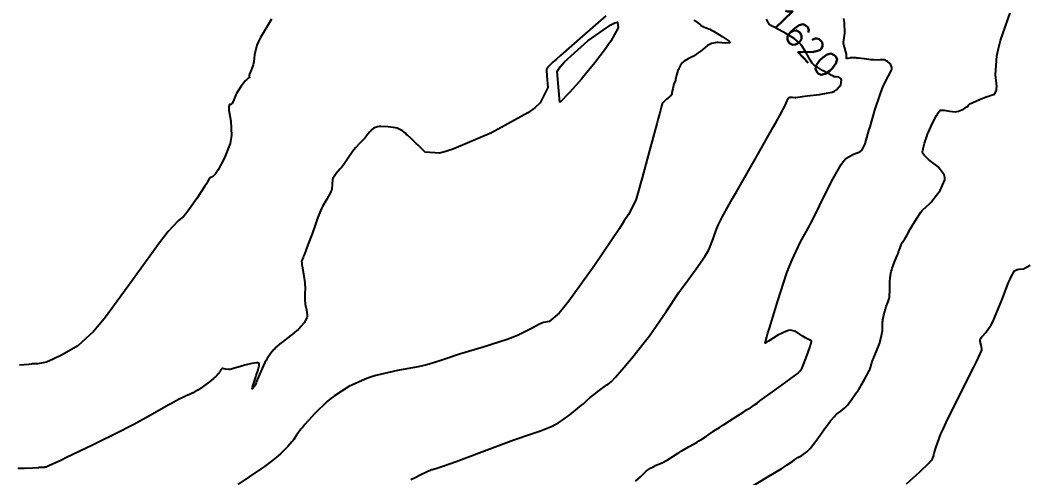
# Model space of a CAD drawing. Header units: metres. Extents: x 837477 to 838477, y 1189014 to 1191014.
# Drawn here: x 837616.2 to 837774.3, y 1190318 to 1190389.5 of the extents above; entities that cross this region are included whole.
import ezdxf

# ---------------------------------------------------------------- set-up
doc = ezdxf.new("R2010")
doc.units = ezdxf.units.M
doc.header["$LTSCALE"] = 0.3
doc.layers.add('COTAS 10', color=1, linetype='Continuous')
doc.styles.get("Standard").update_dxf_attribs({"font": 'simplex.shx'})

msp = doc.modelspace()

# ---------------------------------------------------------------- linework, layer by layer
at = {"layer": 'COTAS 10'}
for points, elevation in [([(837730.524, 1190316.421), (837733.165, 1190318.055), (837735.442, 1190319.41), (837735.912, 1190319.701), (837736.313, 1190319.955), (837737.18, 1190320.567), (837737.652, 1190320.929), (837737.803, 1190321.025), (837737.963, 1190321.121), (837738.614, 1190321.452), (837739.399, 1190322.018), (837739.642, 1190322.261), (837739.898, 1190322.542), (837740.917, 1190323.868), (837741.914, 1190325.282), (837742.157, 1190325.618), (837742.384, 1190325.93), (837743.083, 1190326.856), (837743.695, 1190327.556), (837743.868, 1190327.724), (837744.043, 1190327.883), (837744.686, 1190328.364), (837745.349, 1190328.902), (837745.537, 1190329.095), (837745.726, 1190329.307), (837746.423, 1190330.235), (837747.009, 1190331.102), (837747.129, 1190331.276), (837747.23, 1190331.421), (837747.441, 1190331.705), (837747.514, 1190331.785), (837747.528, 1190331.801), (837747.539, 1190331.814), (837747.559, 1190331.837), (837747.697, 1190332.086), (837747.783, 1190332.242), (837747.89, 1190332.434), (837748.448, 1190333.44), (837749.016, 1190334.494), (837749.128, 1190334.717), (837749.221, 1190334.909), (837749.395, 1190335.355), (837749.447, 1190335.604), (837749.464, 1190335.673), (837749.482, 1190335.742), (837749.553, 1190335.991), (837749.71, 1190336.411), (837749.782, 1190336.588), (837749.866, 1190336.791), (837750.272, 1190337.741), (837750.692, 1190338.803), (837750.786, 1190339.076), (837750.869, 1190339.339), (837751.085, 1190340.215), (837751.199, 1190340.951), (837751.217, 1190341.126), (837751.229, 1190341.289), (837751.225, 1190341.775), (837751.235, 1190342.28), (837751.256, 1190342.455), (837751.285, 1190342.645), (837751.455, 1190343.461), (837751.685, 1190344.309), (837751.751, 1190344.521), (837751.818, 1190344.722), (837752.07, 1190345.362), (837752.272, 1190345.991), (837752.308, 1190346.185), (837752.336, 1190346.387), (837752.362, 1190347.191), (837752.354, 1190348.043), (837752.36, 1190348.277), (837752.369, 1190348.509), (837752.434, 1190349.337), (837752.596, 1190350.215), (837752.668, 1190350.478), (837752.752, 1190350.75), (837753.15, 1190351.806), (837753.565, 1190352.809), (837753.659, 1190353.047), (837753.744, 1190353.268), (837753.976, 1190353.927), (837754.143, 1190354.394), (837754.187, 1190354.495), (837754.23, 1190354.583), (837754.377, 1190354.799), (837754.571, 1190355.06), (837754.644, 1190355.176), (837754.726, 1190355.312), (837755.089, 1190355.96), (837755.567, 1190356.815), (837755.721, 1190357.081), (837755.884, 1190357.36), (837756.549, 1190358.471), (837757.22, 1190359.479), (837757.386, 1190359.692), (837757.543, 1190359.877), (837758.042, 1190360.309), (837758.646, 1190360.854), (837758.871, 1190361.11), (837759.121, 1190361.412), (837760.229, 1190362.885), (837760.956, 1190364.526), (837760.965, 1190364.935), (837760.891, 1190365.323), (837759.93, 1190366.56), (837758.677, 1190367.517), (837758.419, 1190367.728), (837758.199, 1190367.917), (837757.726, 1190368.406), (837757.551, 1190368.692), (837757.519, 1190368.754), (837757.495, 1190368.807), (837757.467, 1190368.934), (837757.531, 1190369.185), (837757.565, 1190369.317), (837757.606, 1190369.476), (837757.812, 1190370.273), (837758.158, 1190371.344), (837758.287, 1190371.675), (837758.43, 1190372.022), (837759.067, 1190373.399), (837759.691, 1190374.607), (837759.826, 1190374.847), (837759.944, 1190375.046), (837760.235, 1190375.423), (837760.573, 1190375.47), (837760.721, 1190375.461), (837760.894, 1190375.442), (837761.713, 1190375.295), (837762.638, 1190375.211), (837762.876, 1190375.232), (837763.107, 1190375.272), (837763.876, 1190375.578), (837764.448, 1190375.947), (837764.555, 1190376.027), (837764.639, 1190376.097), (837764.755, 1190376.27), (837764.992, 1190376.465), (837765.152, 1190376.548), (837765.353, 1190376.644), (837766.42, 1190377.099), (837767.587, 1190377.559), (837767.852, 1190377.658), (837768.09, 1190377.745), (837768.739, 1190377.959), (837769.058, 1190378.499), (837769.088, 1190378.793), (837769.094, 1190379.148), (837768.909, 1190380.95), (837769.112, 1190383.97), (837769.363, 1190385.093), (837769.699, 1190386.341), (837771.617, 1190391.884)], 1640), ([(837707.909, 1190390.184), (837704.256, 1190387.021), (837700.823, 1190383.994), (837700.163, 1190383.407), (837699.63, 1190382.928), (837698.756, 1190382.106), (837698.707, 1190382.001), (837698.694, 1190381.974), (837698.68, 1190381.949), (837698.633, 1190381.87), (837698.637, 1190381.385), (837698.656, 1190381.105), (837698.683, 1190380.762), (837698.845, 1190378.994), (837697.62, 1190376.58), (837696.773, 1190375.829), (837695.706, 1190375.042), (837690.018, 1190371.901), (837684.094, 1190369.383), (837682.878, 1190368.988), (837681.846, 1190368.725), (837679.651, 1190368.87), (837678.714, 1190369.801), (837678.474, 1190370.034), (837678.244, 1190370.256), (837677.483, 1190370.971), (837676.837, 1190371.556), (837676.679, 1190371.698), (837676.53, 1190371.83), (837676.064, 1190372.232), (837675.475, 1190372.536), (837675.248, 1190372.607), (837674.993, 1190372.671), (837673.841, 1190372.856), (837672.68, 1190372.908), (837672.419, 1190372.889), (837672.185, 1190372.856), (837671.558, 1190372.616), (837671.145, 1190372.274), (837671.045, 1190372.177), (837670.952, 1190372.078), (837670.67, 1190371.711), (837670.338, 1190371.274), (837670.214, 1190371.131), (837670.076, 1190370.98), (837669.461, 1190370.353), (837668.73, 1190369.555), (837668.519, 1190369.295), (837668.305, 1190369.018), (837667.5, 1190367.876), (837666.72, 1190366.756), (837666.521, 1190366.493), (837666.33, 1190366.25), (837665.703, 1190365.544), (837665.256, 1190364.939), (837665.178, 1190364.76), (837665.12, 1190364.576), (837665.078, 1190363.871), (837665.003, 1190363.064), (837664.925, 1190362.815), (837664.822, 1190362.555), (837664.243, 1190361.527), (837663.562, 1190360.381), (837663.394, 1190360.047), (837663.236, 1190359.706), (837662.741, 1190358.415), (837662.253, 1190356.981), (837662.099, 1190356.551), (837661.937, 1190356.106), (837661.285, 1190354.376), (837660.714, 1190352.904), (837660.604, 1190352.621), (837660.514, 1190352.392), (837660.362, 1190352.016), (837660.339, 1190351.976), (837660.33, 1190351.958), (837660.321, 1190351.938), (837660.28, 1190351.843), (837660.298, 1190351.468), (837660.325, 1190351.271), (837660.362, 1190351.034), (837660.578, 1190349.842), (837660.784, 1190348.464), (837660.815, 1190348.109), (837660.835, 1190347.766), (837660.816, 1190346.624), (837660.797, 1190345.605), (837660.818, 1190345.34), (837660.851, 1190345.081), (837661.063, 1190344.207), (837661.176, 1190343.397), (837661.146, 1190343.179), (837661.09, 1190342.963), (837660.664, 1190342.207), (837660.162, 1190341.594), (837660.057, 1190341.468), (837659.967, 1190341.363), (837659.765, 1190341.141), (837659.457, 1190340.889), (837659.299, 1190340.764), (837659.111, 1190340.615), (837658.17, 1190339.878), (837657.209, 1190339.126), (837657.008, 1190338.969), (837656.835, 1190338.833), (837656.446, 1190338.523), (837656.172, 1190338.256), (837656.071, 1190338.147), (837655.96, 1190338.023), (837655.468, 1190337.445), (837654.886, 1190336.59), (837654.717, 1190336.291), (837654.544, 1190335.964), (837653.893, 1190334.558), (837653.346, 1190333.273), (837653.238, 1190333.023), (837653.15, 1190332.819), (837652.992, 1190332.464), (837652.957, 1190332.407), (837652.946, 1190332.391), (837652.936, 1190332.374), (837652.894, 1190332.313), (837652.835, 1190332.23), (837652.814, 1190332.2), (837652.79, 1190332.166), (837652.686, 1190332.016), (837652.593, 1190331.9), (837652.576, 1190331.886), (837652.562, 1190331.881), (837652.546, 1190331.932), (837652.597, 1190332.143), (837652.626, 1190332.24), (837652.662, 1190332.353), (837652.845, 1190332.898), (837653.071, 1190333.565), (837653.133, 1190333.755), (837653.196, 1190333.948), (837653.42, 1190334.663), (837653.591, 1190335.283), (837653.621, 1190335.415), (837653.642, 1190335.53), (837653.653, 1190335.805), (837653.45, 1190335.906), (837653.337, 1190335.912), (837653.199, 1190335.908), (837652.492, 1190335.815), (837651.604, 1190335.624), (837651.351, 1190335.558), (837651.095, 1190335.487), (837650.148, 1190335.185), (837649.283, 1190334.943), (837649.08, 1190334.911), (837648.893, 1190334.893), (837648.349, 1190334.953), (837647.97, 1190335.03), (837647.887, 1190335.024), (837647.814, 1190335.006), (837647.631, 1190334.839), (837647.522, 1190334.624), (837647.495, 1190334.575), (837647.47, 1190334.531), (837647.394, 1190334.412), (837647.306, 1190334.298), (837647.274, 1190334.257), (837647.238, 1190334.213), (837647.081, 1190334.022), (837646.782, 1190333.728), (837646.657, 1190333.619), (837646.514, 1190333.499), (837645.845, 1190332.966), (837645.091, 1190332.399), (837644.894, 1190332.256), (837644.702, 1190332.12), (837644.051, 1190331.683), (837643.456, 1190331.327), (837643.299, 1190331.242), (837643.146, 1190331.163), (837642.622, 1190330.928), (837642.067, 1190330.694), (837641.895, 1190330.616), (837641.714, 1190330.533), (837640.991, 1190330.181), (837639.898, 1190329.595), (837639.484, 1190329.363), (837639.02, 1190329.1), (837636.943, 1190327.899), (837634.044, 1190326.306), (837633.063, 1190325.796), (837632.005, 1190325.256), (837627.538, 1190323.057), (837623.487, 1190321.11), (837622.69, 1190320.73), (837622.034, 1190320.418), (837620.841, 1190319.862), (837620.613, 1190319.771), (837620.566, 1190319.752), (837620.527, 1190319.736), (837620.443, 1190319.699), (837620.4, 1190319.679), (837620.386, 1190319.672), (837620.371, 1190319.666), (837620.309, 1190319.641), (837620.24, 1190319.618), (837620.221, 1190319.612), (837620.201, 1190319.608), (837620.127, 1190319.596), (837620.027, 1190319.587), (837619.991, 1190319.584), (837619.951, 1190319.582), (837619.775, 1190319.572), (837619.415, 1190319.551), (837619.259, 1190319.541), (837619.079, 1190319.529), (837618.225, 1190319.472), (837616.89, 1190319.41), (837616.407, 1190319.395), (837615.874, 1190319.381)], 1600), ([(837655.55, 1190389.687), (837653.873, 1190386.812), (837653.554, 1190386.171), (837653.297, 1190385.596), (837652.891, 1190384.08), (837652.819, 1190383.062), (837652.773, 1190382.802), (837652.714, 1190382.551), (837652.408, 1190381.722), (837652.125, 1190381.094), (837652.081, 1190380.969), (837652.052, 1190380.865), (837652.071, 1190380.668), (837652.123, 1190380.602), (837652.114, 1190380.581), (837652.095, 1190380.558), (837651.942, 1190380.466), (837651.635, 1190380.208), (837651.52, 1190380.08), (837651.391, 1190379.929), (837650.812, 1190379.178), (837650.23, 1190378.302), (837650.098, 1190378.072), (837649.979, 1190377.846), (837649.656, 1190377.073), (837649.411, 1190376.509), (837649.341, 1190376.415), (837649.271, 1190376.349), (837649.012, 1190376.333), (837648.879, 1190376.029), (837648.888, 1190375.781), (837648.918, 1190375.462), (837649.191, 1190373.717), (837649.288, 1190371.494), (837649.207, 1190370.873), (837649.078, 1190370.251), (837648.224, 1190367.983), (837647.227, 1190366.138), (837647.009, 1190365.781), (837646.816, 1190365.491), (837646.33, 1190365.001), (837646.067, 1190364.937), (837646.015, 1190364.915), (837645.972, 1190364.893), (837645.892, 1190364.798), (837645.571, 1190364.247), (837645.377, 1190363.936), (837645.137, 1190363.557), (837643.886, 1190361.618), (837642.494, 1190359.631), (837642.164, 1190359.222), (837641.858, 1190358.873), (837640.954, 1190358.125), (837639.408, 1190356.488), (837638.698, 1190355.58), (837637.865, 1190354.474), (837633.838, 1190348.839), (837629.586, 1190343.055), (837628.611, 1190341.856), (837627.724, 1190340.831), (837625.253, 1190338.585), (837623.51, 1190337.589), (837623.082, 1190337.353), (837622.678, 1190337.134), (837621.415, 1190336.488), (837620.37, 1190336.057), (837620.103, 1190335.974), (837619.845, 1190335.906), (837618.996, 1190335.793), (837618.303, 1190335.765), (837618.143, 1190335.751), (837617.999, 1190335.735), (837617.595, 1190335.653), (837616.14, 1190335.546)], 1590), ([(837721.697, 1190389.568), (837721.791, 1190389.493), (837721.85, 1190389.447), (837721.923, 1190389.39), (837722.304, 1190389.093), (837722.711, 1190388.78), (837722.8, 1190388.714), (837722.879, 1190388.657), (837723.08, 1190388.522), (837723.245, 1190388.448), (837723.304, 1190388.429), (837723.365, 1190388.41), (837723.63, 1190388.347), (837724.196, 1190388.103), (837724.448, 1190387.97), (837724.742, 1190387.809), (837726.146, 1190386.993), (837727.239, 1190386.22), (837727.337, 1190386.086), (837727.345, 1190385.987), (837726.635, 1190385.919), (837725.515, 1190386.01), (837725.265, 1190386.012), (837725.041, 1190386.003), (837724.451, 1190385.884), (837724.051, 1190385.679), (837723.948, 1190385.615), (837723.848, 1190385.548), (837723.513, 1190385.282), (837723.149, 1190384.971), (837723.03, 1190384.877), (837722.904, 1190384.778), (837722.384, 1190384.39), (837721.793, 1190383.994), (837721.622, 1190383.891), (837721.448, 1190383.791), (837720.791, 1190383.452), (837720.194, 1190383.109), (837720.056, 1190383.006), (837719.931, 1190382.9), (837719.582, 1190382.489), (837719.328, 1190381.982), (837719.263, 1190381.816), (837719.201, 1190381.638), (837718.993, 1190380.902), (837718.828, 1190380.239), (837718.792, 1190380.106), (837718.76, 1190379.996), (837718.68, 1190379.786), (837718.634, 1190379.73), (837718.624, 1190379.717), (837718.614, 1190379.706), (837718.589, 1190379.677), (837718.545, 1190379.526), (837718.524, 1190379.438), (837718.5, 1190379.33), (837718.38, 1190378.773), (837718.263, 1190378.211), (837718.24, 1190378.1), (837718.222, 1190378.008), (837718.189, 1190377.836), (837718.066, 1190377.704), (837717.991, 1190377.637), (837717.897, 1190377.557), (837717.409, 1190377.156), (837716.916, 1190376.695), (837716.82, 1190376.577), (837716.741, 1190376.463), (837716.6, 1190376.084), (837716.302, 1190374.808), (837716.124, 1190374.129), (837715.904, 1190373.308), (837714.765, 1190369.163), (837713.576, 1190364.882), (837713.325, 1190363.974), (837713.108, 1190363.187), (837712.606, 1190361.347), (837711.441, 1190359.142), (837710.806, 1190358.126), (837710.035, 1190356.933), (837706.123, 1190351.156), (837702.123, 1190345.596), (837701.296, 1190344.54), (837700.591, 1190343.693), (837699.06, 1190342.38), (837698.168, 1190342.236), (837697.866, 1190342.125), (837697.54, 1190341.985), (837696.162, 1190341.224), (837694.087, 1190340.205), (837693.322, 1190339.901), (837692.474, 1190339.588), (837688.722, 1190338.379), (837685.022, 1190337.263), (837684.207, 1190337.009), (837683.482, 1190336.778), (837681.621, 1190336.141), (837679.881, 1190335.627), (837679.233, 1190335.474), (837678.513, 1190335.317), (837675.312, 1190334.709), (837671.907, 1190333.94), (837671.059, 1190333.68), (837670.251, 1190333.401), (837667.675, 1190332.226), (837665.456, 1190330.785), (837664.874, 1190330.339), (837664.305, 1190329.871), (837662.366, 1190328.011), (837660.802, 1190326.277), (837660.471, 1190325.89), (837660.183, 1190325.542), (837659.51, 1190324.62), (837659.066, 1190323.948), (837658.923, 1190323.759), (837658.771, 1190323.568), (837658.149, 1190322.866), (837657.416, 1190322.136), (837657.194, 1190321.928), (837656.964, 1190321.717), (837656.065, 1190320.931), (837654.876, 1190320.009), (837654.464, 1190319.711), (837654.015, 1190319.395), (837652.094, 1190318.102), (837650.287, 1190316.892)], 1610), ([(837677.387, 1190317.669), (837678.19, 1190318.074), (837678.842, 1190318.403), (837679.928, 1190318.949), (837680.021, 1190318.99), (837680.073, 1190319.012), (837680.166, 1190319.047), (837680.267, 1190319.086), (837680.298, 1190319.099), (837680.33, 1190319.113), (837680.456, 1190319.171), (837680.585, 1190319.226), (837680.653, 1190319.248), (837680.767, 1190319.275), (837681.036, 1190319.343), (837681.166, 1190319.38), (837681.321, 1190319.424), (837682.084, 1190319.649), (837683.754, 1190320.224), (837684.482, 1190320.489), (837685.324, 1190320.8), (837689.323, 1190322.307), (837693.495, 1190323.865), (837694.447, 1190324.208), (837695.31, 1190324.513), (837697.693, 1190325.297), (837699.498, 1190326.008), (837699.998, 1190326.267), (837700.497, 1190326.553), (837702.297, 1190327.812), (837703.806, 1190329.031), (837704.121, 1190329.293), (837704.391, 1190329.521), (837704.996, 1190330.071), (837705.474, 1190330.506), (837705.664, 1190330.662), (837705.879, 1190330.833), (837706.866, 1190331.581), (837707.852, 1190332.309), (837708.067, 1190332.469), (837708.256, 1190332.61), (837708.732, 1190332.967), (837709.415, 1190333.674), (837709.736, 1190334.036), (837710.113, 1190334.47), (837711.953, 1190336.635), (837714.131, 1190339.368), (837714.723, 1190340.16), (837715.31, 1190340.966), (837717.388, 1190344.003), (837719.346, 1190346.923), (837719.858, 1190347.657), (837720.356, 1190348.357), (837722.044, 1190350.613), (837723.429, 1190352.578), (837723.737, 1190353.094), (837724.012, 1190353.598), (837724.73, 1190355.319), (837725.246, 1190356.839), (837725.393, 1190357.215), (837725.542, 1190357.573), (837726.099, 1190358.708), (837727.239, 1190360.712), (837727.757, 1190361.618), (837728.362, 1190362.676), (837731.278, 1190367.765), (837734.128, 1190372.769), (837734.691, 1190373.774), (837735.157, 1190374.614), (837736.026, 1190376.274), (837736.237, 1190376.782), (837736.287, 1190376.897), (837736.334, 1190377), (837736.478, 1190377.279), (837736.649, 1190377.432), (837736.714, 1190377.457), (837736.787, 1190377.474), (837737.113, 1190377.47), (837737.473, 1190377.44), (837737.568, 1190377.44), (837737.66, 1190377.444), (837737.973, 1190377.488), (837738.676, 1190377.592), (837739.013, 1190377.634), (837739.413, 1190377.681), (837741.371, 1190377.897), (837742.728, 1190378.164), (837742.729, 1190378.164), (837743.318, 1190378.279), (837743.71, 1190378.431), (837744.039, 1190378.602), (837744.693, 1190379.387), (837744.79, 1190380.13), (837744.766, 1190380.275), (837744.721, 1190380.394), (837744.378, 1190380.606), (837743.976, 1190380.64), (837743.894, 1190380.648), (837743.825, 1190380.654), (837743.683, 1190380.667), (837743.616, 1190380.683), (837743.595, 1190380.691), (837743.572, 1190380.7), (837743.477, 1190380.744), (837743.164, 1190380.919), (837743.003, 1190381.01), (837742.809, 1190381.12), (837741.841, 1190381.673), (837740.87, 1190382.257), (837740.675, 1190382.386), (837740.511, 1190382.502), (837740.186, 1190382.804), (837739.957, 1190383.208), (837739.854, 1190383.388), (837739.733, 1190383.597), (837739.157, 1190384.598), (837738.468, 1190385.643), (837738.277, 1190385.879), (837738.087, 1190386.093), (837737.398, 1190386.673), (837736.615, 1190387.138), (837736.364, 1190387.28), (837736.1, 1190387.426), (837735.023, 1190388.001), (837734.07, 1190388.51), (837733.884, 1190388.617), (837733.73, 1190388.707), (837733.455, 1190388.909), (837733.361, 1190389.092), (837733.322, 1190389.172), (837733.278, 1190389.265), (837733.069, 1190389.704)], 1620), ([(837700.718, 1190376.623), (837700.295, 1190381.481), (837700.779, 1190382.231), (837701.424, 1190383.028), (837705.097, 1190386.308), (837708.699, 1190388.8), (837709.3, 1190389.101), (837709.728, 1190389.234), (837709.84, 1190388.308), (837708.668, 1190386.236), (837708.286, 1190385.645), (837707.879, 1190385.048), (837706.202, 1190382.83), (837704.482, 1190380.755), (837704.048, 1190380.247), (837703.632, 1190379.768), (837702.285, 1190378.281), (837700.718, 1190376.623)], 1600), ([(837712.549, 1190317.436), (837713.327, 1190318.122), (837713.949, 1190318.74), (837714.121, 1190318.889), (837714.294, 1190319.029), (837714.915, 1190319.456), (837715.535, 1190319.792), (837715.706, 1190319.875), (837715.877, 1190319.954), (837716.494, 1190320.201), (837717.139, 1190320.483), (837717.327, 1190320.583), (837717.52, 1190320.693), (837718.254, 1190321.171), (837719.131, 1190321.753), (837719.415, 1190321.929), (837719.716, 1190322.111), (837720.949, 1190322.823), (837722.188, 1190323.536), (837722.493, 1190323.719), (837722.781, 1190323.896), (837723.682, 1190324.486), (837724.38, 1190324.966), (837724.539, 1190325.075), (837724.684, 1190325.173), (837725.086, 1190325.439), (837725.707, 1190325.839), (837726.323, 1190326.236), (837727.923, 1190327.267), (837729.489, 1190328.271), (837729.8, 1190328.467), (837730.057, 1190328.628), (837730.541, 1190328.915), (837731.208, 1190329.369), (837731.58, 1190329.636), (837732.034, 1190329.963), (837734.351, 1190331.653), (837736.644, 1190333.336), (837737.083, 1190333.658), (837737.437, 1190333.918), (837738.008, 1190334.34), (837738.025, 1190334.356), (837738.035, 1190334.364), (837738.055, 1190334.376), (837738.073, 1190334.386), (837738.076, 1190334.389), (837738.079, 1190334.391), (837738.085, 1190334.399), (837738.128, 1190334.447), (837738.155, 1190334.474), (837738.187, 1190334.508), (837738.356, 1190334.682), (837738.638, 1190335.168), (837738.743, 1190335.399), (837738.858, 1190335.672), (837739.367, 1190337.003), (837739.834, 1190338.326), (837739.922, 1190338.593), (837739.992, 1190338.817), (837740.097, 1190339.268), (837740.062, 1190339.407), (837740.044, 1190339.434), (837740.022, 1190339.456), (837739.911, 1190339.498), (837739.712, 1190339.558), (837739.635, 1190339.593), (837739.547, 1190339.636), (837739.149, 1190339.853), (837738.64, 1190340.165), (837738.483, 1190340.266), (837738.319, 1190340.374), (837737.668, 1190340.819), (837736.81, 1190341.027), (837736.515, 1190340.986), (837736.195, 1190340.902), (837734.834, 1190340.239), (837733.362, 1190339.328), (837733.167, 1190339.208), (837732.835, 1190339.001), (837733.105, 1190339.975), (837733.29, 1190340.598), (837733.523, 1190341.374), (837734.766, 1190345.456), (837736.268, 1190349.988), (837736.665, 1190351.049), (837737.054, 1190352.026), (837738.389, 1190354.852), (837739.518, 1190356.881), (837739.777, 1190357.356), (837740.012, 1190357.793), (837740.667, 1190359.055), (837741.372, 1190360.491), (837741.639, 1190361.038), (837741.938, 1190361.649), (837743.276, 1190364.392), (837744.738, 1190366.961), (837745.115, 1190367.462), (837745.479, 1190367.871), (837746.694, 1190368.588), (837747.665, 1190368.91), (837747.876, 1190369.07), (837748.062, 1190369.261), (837748.525, 1190370.206), (837748.939, 1190371.707), (837749.095, 1190372.248), (837749.268, 1190372.844), (837750.039, 1190375.448), (837750.898, 1190378.053), (837751.126, 1190378.649), (837751.35, 1190379.191), (837752.122, 1190380.696), (837752.629, 1190381.7), (837752.685, 1190381.925), (837752.705, 1190382.128), (837752.473, 1190382.673), (837752.068, 1190383.006), (837751.979, 1190383.075), (837751.9, 1190383.134), (837751.698, 1190383.265), (837751.553, 1190383.316), (837751.51, 1190383.325), (837751.466, 1190383.332), (837751.297, 1190383.337), (837751.057, 1190383.324), (837750.968, 1190383.319), (837750.869, 1190383.313), (837750.432, 1190383.29), (837749.814, 1190383.298), (837749.6, 1190383.313), (837749.369, 1190383.334), (837748.382, 1190383.455), (837747.429, 1190383.579), (837747.219, 1190383.602), (837747.032, 1190383.62), (837746.552, 1190383.644), (837746.241, 1190383.621), (837746.161, 1190383.61), (837746.083, 1190383.596), (837745.824, 1190383.529), (837745.64, 1190383.514), (837745.61, 1190383.533), (837745.588, 1190383.562), (837745.583, 1190383.752), (837745.604, 1190384.035), (837745.597, 1190384.123), (837745.586, 1190384.215), (837745.504, 1190384.584), (837745.386, 1190384.957), (837745.352, 1190385.053), (837745.319, 1190385.145), (837745.195, 1190385.448), (837745.134, 1190385.932), (837745.14, 1190386.137), (837745.157, 1190386.374), (837745.3, 1190387.487), (837745.277, 1190389.169), (837745.188, 1190389.765)], 1630), ([(837754.958, 1190317.01), (837756.08, 1190318.024), (837756.993, 1190318.852), (837758.544, 1190320.297), (837758.7, 1190320.49), (837758.734, 1190320.53), (837758.764, 1190320.563), (837758.839, 1190320.634), (837758.891, 1190320.676), (837758.906, 1190320.692), (837758.921, 1190320.71), (837758.979, 1190320.787), (837759.038, 1190320.887), (837759.053, 1190320.918), (837759.069, 1190320.951), (837759.125, 1190321.083), (837759.231, 1190321.436), (837759.278, 1190321.608), (837759.333, 1190321.812), (837759.597, 1190322.819), (837760.372, 1190324.817), (837760.748, 1190325.646), (837761.195, 1190326.595), (837763.396, 1190331.019), (837765.535, 1190335.246), (837765.943, 1190336.071), (837766.27, 1190336.745), (837766.789, 1190337.934), (837766.765, 1190338.182), (837766.751, 1190338.263), (837766.734, 1190338.35), (837766.645, 1190338.713), (837766.559, 1190339.083), (837766.544, 1190339.174), (837766.532, 1190339.262), (837766.521, 1190339.539), (837766.666, 1190339.865), (837766.754, 1190339.983), (837766.861, 1190340.112), (837767.419, 1190340.68), (837768.219, 1190341.849), (837768.48, 1190342.359), (837768.758, 1190342.949), (837769.902, 1190345.749), (837770.97, 1190348.471), (837771.2, 1190349.012), (837771.402, 1190349.46), (837771.891, 1190350.307), (837772.288, 1190350.509), (837772.431, 1190350.55), (837772.589, 1190350.585), (837773.279, 1190350.656), (837774.345, 1190351.206)], 1650)]:
    msp.add_lwpolyline(points, dxfattribs=dict(at, elevation=elevation))

# ---------------------------------------------------------------- texts
at = {"layer": 'COTAS 10', "insert": (837733.161, 1190389.567, 1620), "char_height": 3.8, "attachment_point": 7, "rotation": 313.65361}
msp.add_mtext('1620', dxfattribs=at)

doc.saveas('drawing.dxf')
